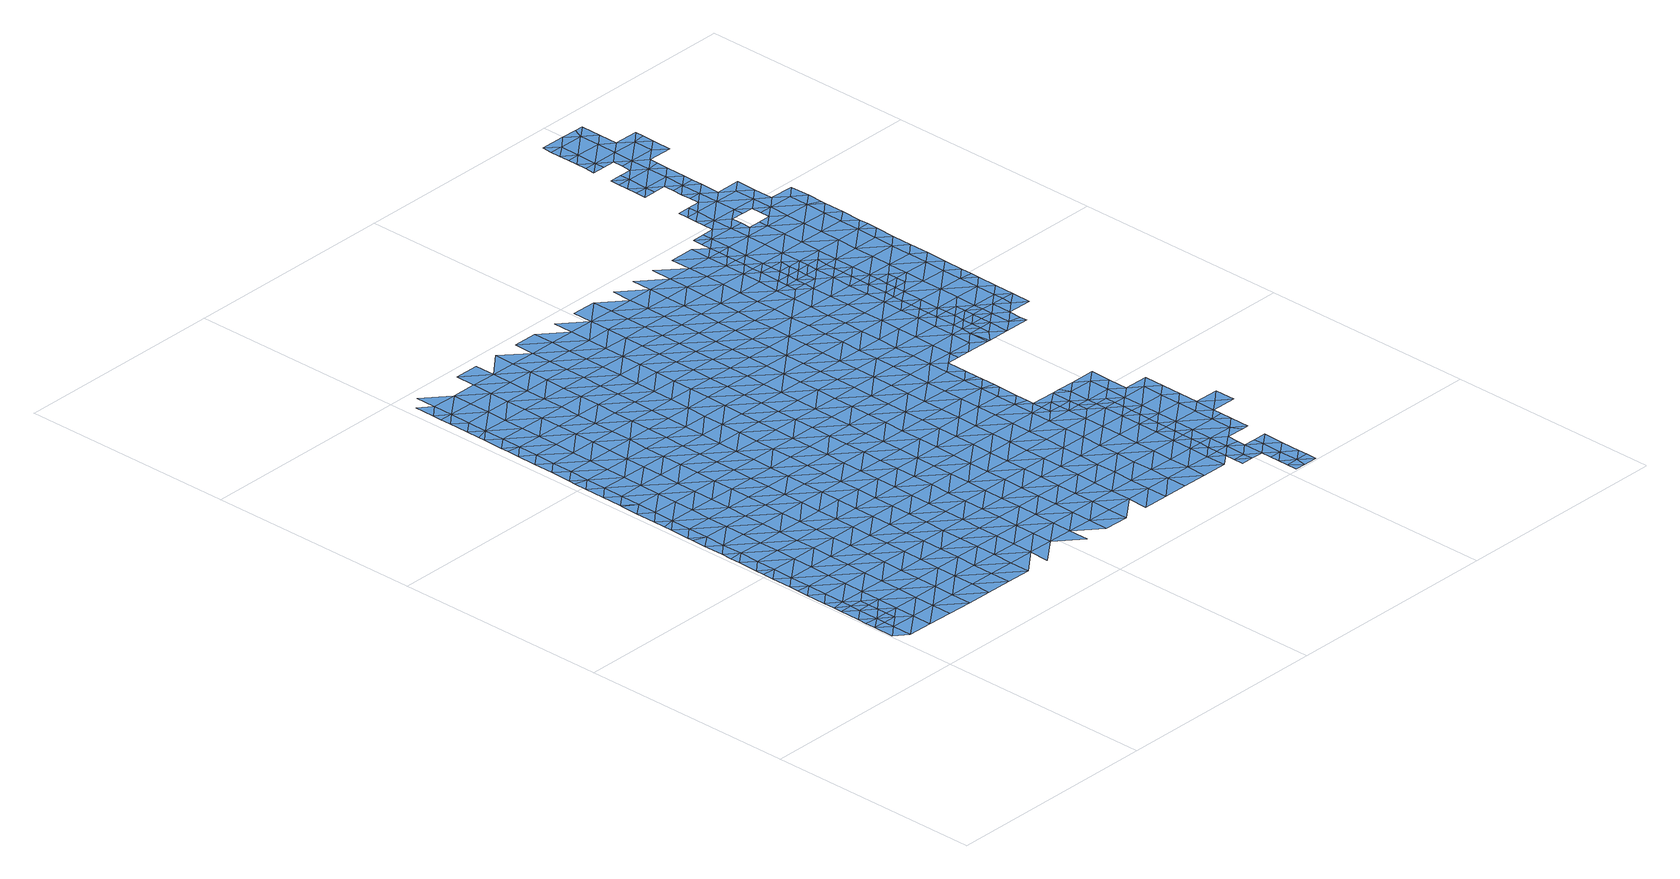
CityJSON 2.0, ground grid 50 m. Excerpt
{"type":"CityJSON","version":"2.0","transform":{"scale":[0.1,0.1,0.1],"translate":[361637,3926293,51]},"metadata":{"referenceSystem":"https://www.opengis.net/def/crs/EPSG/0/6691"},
"CityObjects":{
"waterbody1":{"type":"WaterBody","attributes":{"name":"9","class":"1140","function":"1","WaterBodyRiverFloodingRiskAttribute.description":"5","WaterBodyRiverFloodingRiskAttribute.rankOrg":"2","WaterBodyRiverFloodingRiskAttribute.adminType":"2","WaterBodyRiverFloodingRiskAttribute.scale":"L1"},"geometry":[{"type":"MultiSurface","lod":"1","boundaries":[[[0,1,2]],[[3,0,2]],[[4,1,0]],[[0,5,4]],[[6,5,0]],[[7,8,9]],[[0,3,6]],[[7,10,11]],[[7,9,10]],[[3,12,6]],[[13,14,11]],[[10,13,11]],[[9,15,10]],[[6,16,5]],[[14,17,18]],[[19,16,20]],[[19,5,16]],[[17,14,13]],[[21,18,17]],[[16,22,20]],[[10,23,13]],[[24,20,22]],[[25,21,17]],[[15,24,22]],[[26,21,25]],[[27,23,10]],[[10,15,27]],[[26,28,29]],[[6,12,30]],[[29,28,31]],[[28,26,25]],[[15,22,27]],[[30,12,32]],[[17,13,23]],[[17,33,25]],[[16,6,34]],[[31,35,36]],[[34,6,30]],[[22,16,34]],[[37,27,22]],[[31,28,35]],[[38,39,36]],[[33,17,23]],[[40,28,25]],[[35,38,36]],[[33,41,25]],[[42,39,38]],[[37,22,34]],[[28,40,35]],[[37,43,27]],[[44,42,38]],[[30,32,45]],[[46,42,44]],[[47,34,30]],[[25,41,40]],[[35,48,38]],[[23,27,49]],[[50,51,52]],[[47,37,34]],[[50,46,51]],[[33,23,49]],[[46,44,51]],[[53,30,45]],[[27,43,49]],[[38,54,44]],[[35,40,48]],[[48,54,38]],[[55,52,51]],[[47,30,53]],[[56,52,55]],[[41,33,57]],[[37,58,43]],[[59,60,56]],[[57,33,49]],[[61,40,41]],[[47,58,37]],[[57,62,41]],[[54,63,44]],[[44,64,51]],[[65,53,45]],[[59,56,55]],[[66,60,59]],[[63,64,44]],[[67,49,43]],[[64,55,51]],[[58,68,43]],[[66,69,70]],[[69,66,59]],[[67,57,49]],[[61,41,62]],[[48,40,61]],[[71,47,53]],[[65,72,53]],[[73,74,70]],[[55,75,59]],[[64,75,55]],[[67,43,68]],[[74,73,76]],[[77,62,57]],[[54,48,78]],[[70,69,73]],[[47,79,58]],[[54,80,63]],[[81,82,76]],[[67,77,57]],[[83,69,59]],[[48,61,78]],[[75,84,59]],[[71,53,72]],[[71,79,47]],[[58,79,68]],[[76,73,81]],[[85,61,62]],[[63,86,64]],[[87,73,69]],[[54,78,80]],[[88,85,62]],[[65,89,72]],[[90,82,91]],[[82,81,91]],[[68,92,67]],[[62,77,88]],[[59,84,83]],[[73,87,81]],[[63,80,86]],[[93,94,95]],[[94,90,91]],[[78,61,85]],[[93,90,94]],[[72,96,71]],[[75,64,97]],[[67,92,77]],[[89,96,72]],[[68,79,98]],[[69,83,87]],[[64,86,97]],[[87,99,81]],[[92,68,98]],[[80,78,100]],[[101,95,102]],[[84,75,103]],[[77,104,88]],[[95,94,102]],[[100,78,85]],[[96,105,71]],[[91,81,99]],[[106,86,80]],[[107,94,91]],[[75,97,103]],[[103,108,84]],[[84,109,83]],[[99,107,91]],[[110,101,102]],[[111,106,80]],[[79,112,98]],[[106,97,86]],[[113,101,110]],[[114,85,88]],[[111,80,100]],[[79,71,112]],[[115,102,94]],[[77,92,104]],[[113,116,117]],[[107,115,94]],[[118,114,88]],[[114,100,85]],[[71,105,112]],[[119,103,97]],[[118,88,104]],[[109,84,108]],[[87,83,109]],[[120,99,87]],[[113,110,116]],[[121,110,102]],[[122,123,117]],[[96,89,124]],[[125,126,98]],[[115,121,102]],[[123,122,127]],[[96,128,105]],[[129,111,100]],[[98,112,125]],[[117,116,122]],[[119,97,106]],[[92,98,126]],[[130,116,110]],[[87,109,120]],[[104,92,126]],[[127,131,132]],[[133,112,105]],[[134,135,103]],[[96,124,128]],[[129,100,114]],[[128,136,105]],[[137,106,111]],[[127,122,131]],[[138,109,108]],[[139,122,116]],[[103,119,134]],[[108,103,135]],[[99,120,140]],[[107,99,141]],[[133,125,112]],[[110,121,130]],[[118,104,142]],[[143,144,145]],[[146,137,111]],[[143,132,144]],[[142,104,126]],[[147,121,115]],[[132,131,144]],[[142,148,118]],[[111,129,146]],[[99,140,141]],[[139,116,130]],[[122,149,131]],[[115,107,147]],[[145,150,151]],[[105,136,133]],[[119,106,137]],[[152,126,125]],[[120,109,138]],[[114,153,129]],[[133,154,125]],[[145,144,150]],[[108,135,138]],[[114,118,153]],[[155,140,120]],[[156,144,131]],[[107,141,147]],[[157,158,151]],[[121,159,130]],[[153,118,148]],[[122,139,149]],[[149,156,131]],[[128,160,136]],[[134,119,161]],[[162,135,134]],[[128,124,160]],[[161,119,137]],[[163,159,121]],[[151,150,157]],[[164,120,138]],[[165,158,157]],[[153,166,129]],[[129,167,146]],[[168,141,140]],[[163,121,147]],[[169,150,144]],[[142,126,152]],[[130,170,139]],[[125,154,152]],[[171,138,135]],[[155,120,164]],[[136,172,133]],[[173,137,146]],[[174,165,175]],[[159,170,130]],[[165,157,175]],[[134,161,162]],[[139,170,149]],[[176,144,156]],[[177,172,136]],[[148,142,178]],[[177,136,160]],[[167,129,166]],[[133,172,154]],[[178,142,152]],[[179,153,148]],[[180,164,138]],[[147,141,168]],[[137,173,161]],[[171,135,162]],[[140,155,168]],[[157,150,169]],[[144,176,169]],[[168,181,147]],[[182,160,183]],[[184,155,164]],[[146,167,173]],[[148,178,185]],[[180,138,171]],[[186,176,156]],[[161,187,162]],[[188,189,175]],[[152,154,190]],[[163,147,191]],[[192,178,152]],[[179,148,185]],[[149,170,193]],[[166,153,179]],[[156,149,186]],[[194,177,160]],[[157,169,195]],[[196,187,161]],[[175,157,188]],[[197,167,166]],[[154,172,190]],[[196,161,173]],[[191,147,181]],[[190,192,152]],[[159,163,191]],[[162,187,171]],[[186,149,193]],[[155,198,168]],[[164,180,184]],[[182,194,160]],[[157,195,188]],[[199,185,178]],[[186,200,176]],[[197,173,167]],[[176,201,169]],[[202,180,171]],[[203,166,179]],[[177,204,172]],[[192,199,178]],[[170,159,205]],[[198,155,184]],[[187,202,171]],[[170,206,193]],[[194,204,177]],[[198,207,168]],[[159,191,205]],[[205,206,170]],[[197,166,203]],[[172,204,190]],[[208,196,173]],[[169,209,195]],[[210,179,185]],[[211,184,180]],[[181,168,207]],[[201,176,200]],[[201,209,169]],[[193,212,186]],[[207,213,181]],[[214,192,190]],[[215,210,185]],[[210,203,179]],[[216,187,196]],[[215,185,199]],[[208,173,197]],[[191,181,213]],[[211,180,202]],[[188,195,209]],[[211,217,184]],[[186,218,200]],[[213,219,191]],[[191,220,205]],[[193,206,212]],[[209,221,188]],[[222,199,192]],[[223,202,187]],[[224,225,182]],[[198,184,217]],[[182,226,194]],[[227,197,203]],[[228,207,198]],[[190,204,214]],[[216,196,208]],[[229,201,200]],[[216,223,187]],[[218,186,212]],[[230,227,203]],[[194,226,204]],[[227,208,197]],[[230,203,210]],[[231,213,207]],[[192,214,232]],[[206,205,220]],[[233,211,202]],[[191,219,220]],[[226,182,225]],[[198,217,228]],[[201,234,209]],[[222,192,232]],[[215,199,222]],[[200,218,229]],[[235,214,204]],[[236,233,202]],[[236,202,223]],[[222,237,215]],[[238,239,206]],[[215,240,210]],[[227,241,208]],[[208,242,216]],[[243,221,209]],[[238,206,220]],[[207,228,231]],[[212,206,239]],[[212,244,218]],[[201,229,234]],[[241,242,208]],[[234,243,209]],[[214,235,232]],[[242,223,216]],[[217,211,233]],[[204,226,245]],[[219,213,246]],[[247,220,219]],[[248,228,217]],[[218,244,229]],[[235,204,245]],[[213,231,246]],[[240,215,237]],[[230,210,240]],[[249,236,223]],[[250,251,225]],[[252,248,217]],[[232,253,222]],[[252,217,233]],[[244,212,239]],[[240,254,230]],[[230,255,227]],[[242,249,223]],[[256,221,257]],[[220,258,238]],[[251,259,225]],[[259,245,226]],[[260,234,229]],[[219,246,247]],[[257,221,243]],[[261,253,232]],[[247,258,220]],[[253,237,222]],[[261,232,235]],[[262,233,236]],[[226,225,259]],[[248,263,228]],[[249,262,236]],[[264,229,244]],[[231,228,263]],[[265,256,257]],[[255,230,254]],[[241,227,255]],[[234,266,243]],[[267,240,237]],[[268,252,233]],[[259,269,245]],[[263,270,231]],[[271,242,241]],[[239,238,272]],[[255,273,241]],[[262,268,233]],[[229,264,260]],[[246,231,270]],[[243,266,257]],[[238,258,272]],[[274,267,237]],[[250,275,251]],[[267,254,240]],[[276,248,252]],[[235,245,277]],[[242,271,249]],[[237,253,274]],[[244,239,278]],[[278,239,272]],[[268,276,252]],[[234,260,266]],[[261,235,277]],[[247,246,279]],[[245,269,277]],[[251,280,259]],[[281,255,254]],[[282,263,248]],[[241,273,271]],[[277,283,261]],[[258,247,279]],[[261,284,253]],[[285,262,249]],[[264,244,286]],[[246,270,279]],[[287,288,257]],[[284,274,253]],[[244,278,286]],[[289,281,254]],[[286,290,264]],[[259,280,269]],[[281,273,255]],[[257,266,287]],[[251,275,291]],[[289,254,267]],[[292,249,271]],[[272,258,293]],[[262,285,268]],[[294,278,272]],[[282,248,276]],[[260,264,290]],[[293,258,279]],[[282,295,263]],[[263,296,270]],[[251,291,280]],[[290,297,260]],[[298,277,269]],[[299,271,273]],[[261,283,284]],[[296,279,270]],[[249,292,285]],[[274,300,267]],[[266,260,297]],[[294,272,293]],[[268,301,276]],[[278,302,286]],[[298,283,277]],[[303,300,274]],[[304,291,275]],[[300,289,267]],[[305,292,271]],[[303,274,284]],[[269,280,306]],[[299,273,281]],[[296,263,295]],[[307,268,285]],[[287,266,308]],[[302,278,294]],[[286,309,290]],[[298,269,306]],[[287,310,288]],[[311,281,289]],[[266,297,308]],[[312,284,283]],[[313,285,292]],[[301,268,307]],[[282,276,301]],[[305,271,299]],[[314,315,279]],[[300,311,289]],[[316,294,293]],[[309,286,302]],[[280,291,304]],[[301,317,282]],[[290,318,297]],[[279,296,314]],[[293,279,315]],[[319,283,298]],[[287,308,310]],[[320,307,285]],[[295,282,317]],[[321,296,295]],[[313,292,305]],[[311,322,281]],[[281,323,299]],[[306,280,324]],[[297,325,308]],[[312,283,319]],[[303,284,312]],[[290,309,318]],[[322,323,281]],[[323,305,299]],[[326,301,307]],[[280,304,324]],[[306,327,298]],[[328,314,296]],[[320,285,313]],[[316,293,315]],[[312,329,303]],[[316,330,294]],[[303,331,300]],[[321,295,317]],[[332,310,308]],[[333,327,306]],[[302,294,330]],[[334,304,335]],[[302,336,309]],[[333,306,324]],[[297,318,325]],[[325,332,308]],[[298,327,319]],[[337,317,301]],[[338,315,314]],[[326,307,320]],[[300,339,311]],[[328,296,321]],[[323,340,305]],[[305,341,313]],[[328,338,314]],[[310,342,343]],[[331,303,329]],[[304,334,324]],[[340,341,305]],[[341,320,313]],[[344,321,317]],[[337,301,326]],[[336,302,330]],[[315,345,316]],[[318,346,325]],[[342,310,332]],[[338,345,315]],[[335,347,334]],[[339,300,331]],[[322,311,339]],[[318,309,346]],[[348,319,327]],[[312,349,329]],[[324,350,333]],[[312,319,349]],[[351,330,316]],[[344,317,337]],[[339,352,322]],[[322,353,323]],[[341,354,320]],[[320,355,326]],[[309,336,346]],[[356,350,324]],[[325,357,332]],[[358,343,342]],[[356,324,334]],[[319,348,349]],[[354,355,320]],[[359,331,329]],[[355,337,326]],[[328,321,360]],[[323,353,340]],[[349,361,329]],[[321,344,360]],[[357,325,346]],[[362,348,327]],[[332,363,342]],[[316,345,351]],[[351,364,330]],[[353,322,352]],[[357,363,332]],[[347,365,334]],[[327,333,362]],[[338,328,366]],[[336,330,364]],[[366,328,360]],[[353,367,340]],[[340,368,341]],[[355,369,337]],[[337,370,344]],[[342,371,358]],[[334,365,356]],[[333,350,362]],[[329,361,359]],[[369,370,337]],[[370,360,344]],[[345,338,372]],[[348,373,349]],[[341,368,354]],[[374,351,345]],[[339,331,375]],[[346,336,376]],[[372,338,366]],[[373,361,349]],[[347,377,365]],[[375,331,359]],[[336,364,376]],[[352,339,375]],[[378,350,356]],[[346,379,357]],[[380,348,362]],[[342,363,371]],[[365,381,356]],[[340,367,368]],[[354,382,355]],[[352,383,353]],[[384,366,360]],[[374,345,372]],[[368,382,354]],[[385,346,376]],[[370,386,360]],[[373,348,380]],[[374,387,351]],[[386,384,360]],[[350,388,362]],[[353,383,367]],[[384,372,366]],[[373,389,361]],[[364,351,387]],[[355,390,369]],[[352,375,391]],[[379,346,385]],[[382,390,355]],[[378,356,381]],[[378,388,350]],[[359,361,389]],[[377,392,365]],[[363,357,393]],[[362,388,380]],[[394,375,359]],[[352,391,383]],[[367,395,368]],[[396,374,372]],[[376,364,397]],[[369,398,370]],[[393,357,379]],[[383,395,367]],[[397,364,387]],[[390,398,369]],[[376,399,385]],[[365,400,381]],[[371,363,401]],[[402,373,380]],[[375,394,391]],[[388,403,380]],[[404,382,368]],[[359,389,405]],[[370,406,386]],[[396,372,384]],[[395,407,368]],[[408,371,401]],[[399,376,397]],[[398,406,370]],[[385,409,379]],[[363,393,401]],[[403,402,380]],[[400,365,392]],[[394,359,405]],[[410,378,381]],[[411,389,373]],[[412,384,386]],[[387,374,413]],[[394,414,391]],[[413,374,396]],[[387,415,397]],[[406,412,386]],[[410,388,378]],[[379,416,393]],[[413,415,387]],[[411,405,389]],[[417,381,400]],[[385,399,409]],[[404,368,407]],[[390,382,404]],[[383,391,418]],[[383,419,395]],[[390,420,398]],[[397,421,399]],[[410,381,417]],[[412,422,384]],[[384,423,396]],[[411,373,402]],[[392,424,400]],[[379,409,416]],[[418,419,383]],[[416,425,393]],[[391,414,418]],[[410,426,388]],[[422,423,384]],[[423,413,396]],[[405,427,394]],[[401,393,425]],[[390,404,428]],[[399,429,409]],[[403,388,426]],[[430,431,401]],[[397,415,421]],[[421,429,399]],[[432,417,400]],[[407,395,419]],[[433,402,403]],[[420,390,428]],[[406,398,420]],[[426,434,403]],[[405,411,435]],[[406,436,412]],[[437,416,409]],[[419,438,407]],[[413,439,415]],[[440,401,425]],[[423,439,413]],[[441,400,424]],[[427,405,435]],[[414,394,427]],[[442,410,417]],[[438,443,407]],[[444,411,402]],[[414,445,418]],[[446,422,412]],[[447,425,416]],[[404,407,443]],[[415,448,421]],[[406,420,436]],[[437,409,429]],[[436,446,412]],[[442,426,410]],[[401,440,430]],[[439,448,415]],[[444,435,411]],[[400,441,432]],[[403,434,433]],[[428,404,443]],[[445,414,427]],[[428,449,420]],[[445,450,418]],[[418,451,419]],[[452,427,435]],[[442,417,432]],[[447,416,437]],[[425,453,440]],[[441,424,454]],[[451,438,419]],[[402,433,444]],[[442,455,426]],[[423,422,456]],[[457,452,435]],[[426,458,434]],[[429,421,459]],[[456,422,446]],[[460,461,441]],[[462,439,423]],[[463,430,440]],[[428,443,449]],[[429,464,437]],[[453,425,447]],[[441,454,460]],[[465,466,427]],[[421,448,459]],[[465,427,452]],[[432,441,461]],[[467,468,420]],[[445,427,466]],[[418,450,451]],[[434,469,433]],[[435,444,457]],[[470,471,432]],[[439,462,448]],[[472,450,445]],[[420,449,467]],[[436,420,468]],[[458,426,455]],[[423,456,473]],[[432,461,470]],[[429,459,464]],[[474,445,466]],[[464,475,437]],[[442,432,471]],[[440,453,463]],[[443,438,476]],[[446,436,468]],[[472,445,474]],[[476,438,451]],[[433,477,444]],[[478,459,448]],[[479,455,442]],[[480,452,457]],[[447,437,475]],[[481,456,446]],[[423,473,462]],[[482,479,442]],[[443,483,449]],[[484,451,450]],[[482,442,471]],[[472,484,450]],[[469,434,458]],[[475,485,447]],[[486,483,443]],[[457,444,487]],[[488,464,459]],[[489,458,455]],[[490,480,457]],[[491,446,468]],[[453,447,485]],[[443,476,486]],[[492,489,455]],[[492,455,479]],[[493,490,457]],[[477,433,469]],[[448,462,478]],[[493,457,487]],[[494,451,484]],[[453,495,463]],[[467,449,483]],[[481,446,491]],[[487,444,477]],[[473,456,481]],[[476,451,496]],[[496,451,494]],[[467,497,468]],[[498,499,458]],[[458,499,469]],[[500,486,476]],[[498,458,489]],[[459,478,488]],[[501,500,476]],[[501,476,496]],[[453,485,502]],[[503,491,468]],[[462,473,504]],[[505,487,477]],[[497,467,483]],[[475,464,506]],[[499,507,469]],[[495,453,502]],[[508,463,495]],[[506,464,488]],[[507,509,469]],[[469,509,477]],[[510,483,486]],[[473,481,504]],[[510,486,500]],[[511,505,477]],[[503,468,497]],[[485,475,512]],[[509,511,477]],[[513,481,491]],[[462,504,514]],[[478,462,515]],[[475,506,512]],[[511,516,505]],[[510,517,483]],[[515,462,514]],[[488,478,515]],[[518,491,503]],[[519,495,502]],[[483,520,497]],[[485,512,521]],[[502,485,519]],[[513,491,518]],[[504,481,513]],[[506,488,522]],[[497,520,503]],[[519,485,521]],[[523,517,510]],[[506,524,512]],[[488,515,522]],[[522,524,506]],[[520,483,517]],[[514,504,525]],[[525,504,513]],[[526,495,527]],[[520,528,503]],[[503,529,518]],[[530,521,512]],[[531,517,523]],[[495,519,527]],[[528,529,503]],[[515,514,532]],[[532,514,525]],[[533,522,515]],[[534,512,524]],[[518,535,513]],[[521,530,519]],[[529,535,518]],[[535,525,513]],[[536,515,532]],[[537,517,531]],[[512,534,530]],[[519,538,527]],[[530,538,519]],[[539,532,525]],[[533,515,536]],[[524,522,533]],[[520,540,528]],[[541,534,524]],[[520,517,540]],[[535,539,525]],[[538,542,527]],[[540,517,537]],[[543,536,532]],[[544,527,542]],[[531,545,537]],[[540,546,528]],[[528,547,529]],[[539,543,532]],[[524,533,541]],[[541,548,534]],[[534,549,530]],[[529,547,535]],[[549,538,530]],[[543,550,536]],[[536,551,533]],[[552,537,545]],[[550,551,536]],[[540,537,552]],[[528,546,547]],[[541,533,553]],[[554,552,545]],[[534,548,549]],[[547,555,535]],[[535,556,539]],[[557,558,540]],[[557,540,552]],[[559,560,541]],[[541,560,548]],[[559,541,553]],[[546,540,558]],[[542,538,561]],[[539,556,543]],[[561,538,549]],[[553,533,551]],[[542,562,563]],[[552,554,564]],[[565,564,554]],[[560,566,548]],[[547,546,567]],[[535,555,556]],[[546,558,567]],[[543,568,550]],[[569,552,564]],[[549,548,566]],[[562,542,561]],[[556,568,543]],[[570,553,551]],[[571,572,547]],[[547,572,555]],[[573,561,549]],[[547,567,571]],[[574,573,549]],[[549,566,574]],[[564,575,569]],[[576,563,562]],[[568,577,550]],[[567,558,578]],[[579,580,555]],[[573,581,561]],[[555,580,556]],[[582,562,561]],[[558,583,578]],[[566,560,584]],[[555,572,579]],[[581,582,561]],[[560,585,584]],[[564,565,575]],[[570,551,586]],[[587,567,578]],[[588,586,551]],[[551,550,588]],[[589,566,584]],[[590,591,556]],[[592,575,565]],[[583,593,578]],[[556,580,590]],[[594,595,562]],[[562,595,576]],[[594,562,582]],[[568,556,591]],[[585,596,584]],[[550,577,588]],[[597,587,578]],[[598,589,584]],[[599,592,565]],[[593,583,600]],[[593,597,578]],[[568,601,577]],[[596,585,602]],[[596,598,584]],[[592,603,575]],[[604,605,586]],[[588,604,586]],[[606,603,600]],[[568,591,601]],[[606,575,603]],[[605,607,602]],[[608,609,577]],[[577,601,608]],[[588,577,609]],[[610,600,603]],[[591,611,601]],[[607,605,604]],[[592,612,603]],[[613,592,599]],[[614,615,588]],[[588,615,604]],[[591,616,611]],[[614,588,609]],[[592,613,612]],[[603,617,610]],[[618,601,611]],[[619,607,604]],[[620,619,604]],[[620,604,615]],[[616,621,611]],[[603,612,617]],[[622,618,611]],[[621,616,623]],[[621,622,611]],[[624,617,612]],[[612,625,624]],[[626,617,624]],[[627,626,624]],[[627,624,625]]]}]},
"waterbody2":{"type":"WaterBody","attributes":{"name":"9","class":"1140","function":"1","WaterBodyRiverFloodingRiskAttribute.description":"5","WaterBodyRiverFloodingRiskAttribute.rankOrg":"3","WaterBodyRiverFloodingRiskAttribute.adminType":"2","WaterBodyRiverFloodingRiskAttribute.scale":"L1"},"geometry":[{"type":"MultiSurface","lod":"1","boundaries":[[[20,628,629]],[[24,628,20]],[[24,9,628]],[[9,24,15]],[[630,631,629]],[[1,629,631]],[[4,629,1]],[[4,5,629]],[[5,19,629]],[[8,630,628]],[[9,8,628]],[[630,629,628]],[[19,20,629]]]}]},
"waterbody3":{"type":"WaterBody","attributes":{"name":"9","class":"1140","function":"1","WaterBodyRiverFloodingRiskAttribute.description":"5","WaterBodyRiverFloodingRiskAttribute.rankOrg":"1","WaterBodyRiverFloodingRiskAttribute.adminType":"2","WaterBodyRiverFloodingRiskAttribute.scale":"L1"},"geometry":[{"type":"MultiSurface","lod":"1","boundaries":[[[632,633,509]],[[507,632,509]],[[493,505,634]],[[635,636,637]],[[638,635,637]],[[639,635,638]],[[640,637,636]],[[637,641,638]],[[642,479,482]],[[643,642,644]],[[642,645,646]],[[454,647,648]],[[470,461,644]],[[471,470,644]],[[460,454,649]],[[454,648,649]],[[650,651,648]],[[652,650,653]],[[492,479,646]],[[654,652,655]],[[645,656,657]],[[646,479,642]],[[658,489,646]],[[659,658,646]],[[646,660,659]],[[661,645,657]],[[659,660,662]],[[662,663,659]],[[659,663,664]],[[665,664,663]],[[666,667,668]],[[661,666,668]],[[662,661,668]],[[667,662,668]],[[662,660,661]],[[661,660,645]],[[646,645,660]],[[466,669,670]],[[643,645,642]],[[645,643,656]],[[651,649,648]],[[671,649,651]],[[671,672,649]],[[672,644,649]],[[643,644,672]],[[652,654,650]],[[654,651,650]],[[651,654,673]],[[673,654,674]],[[655,674,654]],[[675,637,640]],[[652,637,675]],[[637,652,641]],[[653,641,652]],[[676,650,648]],[[647,677,676]],[[647,676,648]],[[493,487,505]],[[505,516,634]],[[633,516,511]],[[511,509,633]],[[461,649,644]],[[461,460,649]],[[480,490,669]],[[669,452,480]],[[465,452,669]],[[655,652,675]],[[642,471,644]],[[482,471,642]],[[658,632,499]],[[664,632,658]],[[632,664,678]],[[665,678,664]],[[665,679,678]],[[680,681,633]],[[682,681,680]],[[683,681,682]],[[681,683,634]],[[684,634,683]],[[684,490,634]],[[684,670,490]],[[685,670,684]],[[498,489,658]],[[507,499,632]],[[664,658,659]],[[633,632,678]],[[679,680,678]],[[680,633,678]],[[633,681,516]],[[682,686,683]],[[516,681,634]],[[684,683,687]],[[634,490,493]],[[670,669,490]],[[686,687,683]],[[685,684,687]],[[498,658,499]],[[646,489,492]],[[466,465,669]],[[656,643,688]],[[689,688,643]],[[672,689,643]]]}]},
"waterbody4":{"type":"WaterBody","attributes":{"name":"9","class":"1140","function":"1","WaterBodyRiverFloodingRiskAttribute.description":"5","WaterBodyRiverFloodingRiskAttribute.rankOrg":"1","WaterBodyRiverFloodingRiskAttribute.adminType":"2","WaterBodyRiverFloodingRiskAttribute.scale":"L1"},"geometry":[{"type":"MultiSurface","lod":"1","boundaries":[[[557,569,690]],[[558,557,583]],[[575,606,690]],[[606,600,690]],[[569,575,690]],[[557,552,569]],[[583,690,600]],[[583,557,690]]]}]},
"waterbody5":{"type":"WaterBody","attributes":{"name":"9","class":"1140","function":"1","WaterBodyRiverFloodingRiskAttribute.description":"5","WaterBodyRiverFloodingRiskAttribute.rankOrg":"1","WaterBodyRiverFloodingRiskAttribute.adminType":"2","WaterBodyRiverFloodingRiskAttribute.scale":"L1"},"geometry":[{"type":"MultiSurface","lod":"1","boundaries":[[[691,586,605]],[[570,586,691]],[[559,570,691]],[[585,559,691]],[[559,553,570]],[[602,585,691]],[[559,585,560]],[[605,602,691]]]}]},
"waterbody6":{"type":"WaterBody","attributes":{"name":"9","class":"1140","function":"1","WaterBodyRiverFloodingRiskAttribute.description":"5","WaterBodyRiverFloodingRiskAttribute.rankOrg":"1","WaterBodyRiverFloodingRiskAttribute.adminType":"2","WaterBodyRiverFloodingRiskAttribute.scale":"L1"},"geometry":[{"type":"MultiSurface","lod":"1","boundaries":[[[692,693,694]],[[695,696,697]],[[698,699,700]],[[698,701,699]],[[701,702,699]],[[702,701,703]],[[701,704,703]],[[696,705,706]],[[696,707,705]],[[708,707,696]],[[699,707,708]],[[708,709,699]],[[623,709,708]],[[623,616,709]],[[621,623,695]],[[622,621,695]],[[618,622,710]],[[697,710,622]],[[697,711,710]],[[711,697,692]],[[697,693,692]],[[696,693,697]],[[579,712,580]],[[608,601,710]],[[609,608,710]],[[713,609,710]],[[614,609,713]],[[614,713,615]],[[714,715,716]],[[714,716,711]],[[713,711,716]],[[716,615,713]],[[620,615,716]],[[598,596,717]],[[566,589,718]],[[719,598,717]],[[718,720,573]],[[721,582,720]],[[722,723,724]],[[594,721,595]],[[723,725,726]],[[727,728,729]],[[727,730,731]],[[732,733,734]],[[735,733,736]],[[735,737,738]],[[739,740,737]],[[741,740,742]],[[743,744,722]],[[741,745,746]],[[743,722,747]],[[748,749,750]],[[751,752,753]],[[750,754,755]],[[755,756,750]],[[757,737,740]],[[738,737,757]],[[733,735,734]],[[758,735,738]],[[759,735,758]],[[735,759,734]],[[759,760,734]],[[761,734,760]],[[762,763,764]],[[761,765,766]],[[767,768,769]],[[770,771,772]],[[773,774,775]],[[574,566,718]],[[718,573,574]],[[720,582,581]],[[581,573,720]],[[594,582,721]],[[765,776,766]],[[734,761,732]],[[732,761,766]],[[766,777,732]],[[778,779,774]],[[775,774,779]],[[780,777,766]],[[781,780,766]],[[776,781,766]],[[782,783,784]],[[785,786,783]],[[787,786,771]],[[767,787,768]],[[762,767,763]],[[762,764,788]],[[789,790,791]],[[754,750,749]],[[792,793,749]],[[793,792,794]],[[748,792,749]],[[748,795,796]],[[751,797,798]],[[795,799,796]],[[724,752,799]],[[800,719,752]],[[717,801,719]],[[801,716,715]],[[753,802,751]],[[802,797,751]],[[803,804,797]],[[805,806,807]],[[806,808,807]],[[808,806,809]],[[715,714,806]],[[810,811,809]],[[811,692,694]],[[714,711,692]],[[710,711,713]],[[601,618,710]],[[697,622,695]],[[616,590,709]],[[695,623,708]],[[699,709,712]],[[708,696,695]],[[707,812,705]],[[707,702,812]],[[702,813,812]],[[693,696,706]],[[813,702,703]],[[699,702,707]],[[699,712,700]],[[698,597,814]],[[567,587,700]],[[814,597,593]],[[600,610,593]],[[593,610,814]],[[814,701,698]],[[626,815,617]],[[744,742,722]],[[778,783,782]],[[774,783,778]],[[783,774,785]],[[626,627,815]],[[785,774,773]],[[773,816,785]],[[771,786,785]],[[772,771,785]],[[816,772,785]],[[770,817,771]],[[818,771,817]],[[768,787,771]],[[818,768,771]],[[769,765,767]],[[761,767,765]],[[763,767,761]],[[761,819,763]],[[819,761,760]],[[756,755,820]],[[756,820,757]],[[756,757,740]],[[756,740,750]],[[741,750,740]],[[746,750,741]],[[750,746,748]],[[821,748,746]],[[821,795,748]],[[799,795,822]],[[704,815,627]],[[701,815,704]],[[724,747,722]],[[724,799,747]],[[822,747,799]],[[744,745,741]],[[741,742,744]],[[823,732,777]],[[742,824,722]],[[825,725,723]],[[824,723,722]],[[723,824,825]],[[826,824,742]],[[826,742,728]],[[729,728,742]],[[814,815,701]],[[617,815,814]],[[610,617,814]],[[729,742,740]],[[729,740,739]],[[730,727,729]],[[739,730,729]],[[827,739,737]],[[827,737,828]],[[735,828,737]],[[736,828,735]],[[829,733,732]],[[732,830,829]],[[823,830,732]],[[726,595,723]],[[721,723,595]],[[723,721,724]],[[724,721,720]],[[724,800,752]],[[720,800,724]],[[800,720,719]],[[719,720,718]],[[719,718,598]],[[589,598,718]],[[596,602,717]],[[717,602,607]],[[607,619,717]],[[619,801,717]],[[716,801,619]],[[716,619,620]],[[591,590,616]],[[580,712,709]],[[590,580,709]],[[587,597,700]],[[698,700,597]],[[579,572,712]],[[572,700,712]],[[571,700,572]],[[571,567,700]],[[831,784,783]],[[831,783,786]],[[831,786,790]],[[790,786,787]],[[791,790,787]],[[791,787,767]],[[762,791,767]],[[791,762,788]],[[832,791,788]],[[791,832,789]],[[798,797,804]],[[833,798,804]],[[794,798,833]],[[792,798,794]],[[748,798,792]],[[798,748,796]],[[798,796,751]],[[751,796,799]],[[751,799,752]],[[753,752,719]],[[801,753,719]],[[753,801,715]],[[753,715,802]],[[715,806,802]],[[805,802,806]],[[802,805,797]],[[797,805,803]],[[807,803,805]],[[806,810,809]],[[714,810,806]],[[714,692,810]],[[810,692,811]],[[706,694,693]]]}]}
},
"vertices":[
[34,182,3],[6,206,3],[5,159,3],[33,136,3],[34,205,3],[63,205,3],[91,181,3],[8,317,3],[8,298,3],[36,298,3],[36,321,3],[8,344,3],[90,135,3],[37,367,3],[9,390,3],[64,297,3],[92,227,3],[38,413,3],[9,414,3],[63,228,3],[64,251,3],[10,437,3],[92,274,3],[94,366,3],[64,274,3],[38,459,3],[10,483,3],[93,320,3],[39,506,3],[11,509,3],[148,180,3],[11,529,3],[147,134,3],[94,412,3],[148,226,3],[40,552,3],[12,575,3],[149,273,3],[41,598,3],[12,596,3],[96,505,3],[95,458,3],[13,621,3],[150,319,3],[41,644,3],[204,133,3],[13,668,3],[205,226,3],[97,551,3],[150,365,3],[14,701,3],[42,690,3],[14,714,3],[204,179,3],[97,597,3],[43,737,3],[15,760,3],[151,411,3],[206,272,3],[43,783,3],[15,778,3],[153,504,3],[152,458,3],[98,643,3],[99,689,3],[260,132,3],[15,806,3],[207,364,3],[206,318,3],[44,829,3],[16,853,3],[262,225,3],[261,178,3],[45,875,3],[17,895,3],[99,736,3],[17,899,3],[208,410,3],[153,550,3],[262,271,3],[154,596,3],[46,921,3],[18,945,3],[101,828,3],[100,782,3],[209,503,3],[155,642,3],[102,874,3],[209,457,3],[317,131,3],[18,991,3],[46,968,3],[264,363,3],[19,1022,3],[47,1014,3],[19,1037,4],[318,178,3],[155,689,3],[263,317,3],[102,921,3],[210,549,3],[20,1084,4],[48,1060,4],[156,735,3],[265,410,3],[318,224,3],[211,642,3],[103,967,3],[157,781,3],[158,827,3],[48,1106,4],[211,595,3],[319,270,3],[20,1130,4],[266,502,3],[104,1013,3],[49,1153,4],[21,1176,4],[265,456,3],[212,688,3],[158,873,3],[104,1059,4],[50,1199,4],[22,1203,4],[374,131,3],[320,316,3],[321,362,3],[22,1222,4],[374,177,3],[267,548,3],[105,1105,4],[51,1245,4],[23,1269,4],[376,269,3],[213,734,3],[214,780,3],[375,223,3],[268,641,3],[214,826,3],[106,1152,4],[159,920,3],[160,966,3],[321,409,3],[23,1284,4],[51,1291,4],[23,1315,4],[267,594,3],[160,1012,3],[322,455,3],[107,1198,4],[52,1337,4],[24,1361,4],[377,362,3],[323,501,3],[376,315,3],[216,919,3],[107,1244,4],[53,1384,4],[24,1385,4],[162,1105,4],[431,176,3],[269,687,3],[270,733,3],[161,1058,4],[215,873,3],[25,1407,4],[323,547,3],[324,594,3],[216,965,3],[109,1337,4],[163,1151,4],[270,779,3],[432,268,3],[325,640,3],[25,1453,4],[53,1430,4],[108,1290,4],[432,222,3],[378,408,3],[379,500,3],[271,826,3],[217,1011,3],[488,175,3],[430,130,3],[272,872,3],[379,454,3],[164,1243,4],[326,732,3],[110,1429,4],[54,1476,4],[433,315,3],[218,1057,4],[434,361,3],[163,1197,4],[488,221,3],[109,1383,4],[325,686,3],[381,593,3],[272,918,3],[435,407,3],[165,1289,4],[165,1336,4],[327,778,3],[380,546,3],[489,267,3],[219,1104,4],[219,1150,4],[273,964,3],[381,639,3],[166,1382,4],[436,499,3],[328,825,3],[220,1196,4],[274,1010,3],[490,314,3],[435,453,3],[382,685,3],[328,871,3],[221,1242,4],[275,1057,4],[275,1103,4],[167,1428,4],[491,406,3],[383,731,3],[544,128,3],[544,174,3],[545,220,3],[437,592,3],[329,917,3],[221,1289,4],[437,546,3],[330,963,3],[491,360,3],[384,824,3],[222,1335,4],[547,313,3],[384,778,3],[492,452,3],[276,1149,4],[277,1195,4],[493,498,3],[438,638,3],[439,684,3],[223,1381,4],[277,1241,4],[546,267,3],[331,1009,3],[331,1056,4],[386,916,3],[440,730,3],[600,127,3],[601,173,3],[385,870,3],[548,405,3],[493,545,3],[494,591,3],[168,1474,4],[224,1427,4],[332,1102,4],[602,219,3],[279,1334,4],[547,359,3],[440,777,3],[387,962,3],[278,1288,4],[224,1473,4],[280,1380,4],[549,498,3],[441,823,3],[603,266,3],[387,1009,3],[496,683,3],[333,1148,4],[495,637,3],[549,451,3],[657,126,3],[442,869,3],[603,312,3],[333,1194,4],[388,1055,4],[659,219,3],[551,590,3],[442,915,3],[604,358,3],[605,404,3],[497,776,3],[334,1241,4],[280,1426,4],[281,1473,4],[550,544,3],[335,1287,4],[658,172,3],[496,730,3],[389,1101,4],[389,1147,4],[443,962,3],[444,1008,3],[336,1333,4],[660,311,3],[552,636,3],[606,497,3],[498,868,3],[390,1193,4],[605,451,3],[715,171,3],[552,682,3],[659,265,3],[498,822,3],[336,1379,4],[391,1240,4],[337,1425,4],[607,543,3],[661,403,3],[553,729,3],[445,1054,4],[445,1100,4],[446,1146,4],[499,914,3],[391,1286,4],[661,357,3],[554,775,3],[500,961,3],[608,589,3],[608,635,3],[715,218,3],[392,1332,4],[554,821,3],[717,310,3],[501,1007,3],[662,450,3],[447,1193,4],[663,496,3],[393,1378,4],[716,264,3],[771,171,3],[714,125,3],[447,1239,4],[555,867,3],[501,1053,4],[664,542,3],[609,682,3],[610,728,3],[394,1425,4],[338,1472,4],[556,914,3],[502,1099,4],[448,1285,4],[771,124,3],[717,356,3],[718,403,3],[773,263,3],[503,1146,4],[664,588,3],[665,635,3],[610,774,3],[611,820,3],[772,217,3],[449,1331,4],[394,1471,4],[720,495,3],[557,960,3],[719,449,3],[773,309,3],[450,1377,4],[503,1192,4],[828,170,3],[557,1006,3],[666,681,3],[666,727,3],[612,866,3],[613,913,3],[450,1424,4],[558,1052,4],[775,402,3],[559,1098,4],[720,541,3],[504,1238,4],[827,124,3],[829,262,3],[506,1330,4],[774,355,3],[829,216,3],[667,773,3],[722,634,3],[614,1005,3],[505,1284,4],[613,959,3],[559,1145,4],[830,308,3],[776,448,3],[668,819,3],[721,587,3],[884,123,3],[506,1377,4],[777,540,3],[722,680,3],[615,1051,3],[560,1191,4],[669,866,3],[561,1237,4],[885,169,3],[507,1423,4],[832,401,3],[831,355,3],[724,772,3],[776,494,3],[669,912,3],[723,726,3],[451,1470,4],[562,1283,4],[886,261,3],[832,447,3],[670,958,3],[615,1098,3],[778,587,3],[616,1144,3],[562,1330,4],[885,215,3],[778,633,3],[779,679,3],[725,865,3],[617,1190,3],[671,1004,3],[671,1050,3],[941,122,3],[563,1376,4],[887,308,3],[834,539,3],[725,818,3],[618,1236,3],[564,1468,4],[508,1469,4],[942,214,3],[888,400,3],[888,354,3],[833,493,3],[726,911,3],[618,1282,4],[780,725,3],[672,1097,3],[564,1422,4],[941,168,3],[943,260,3],[781,771,3],[889,446,3],[834,586,3],[727,957,3],[619,1329,4],[673,1143,3],[781,818,3],[835,632,3],[836,678,3],[862,516,3],[620,1375,4],[969,144,3],[944,307,3],[727,1003,3],[890,492,3],[944,353,3],[674,1189,3],[970,168,3],[970,191,3],[729,1096,3],[620,1421,4],[674,1235,3],[862,539,3],[862,562,3],[782,864,3],[783,910,3],[945,399,3],[971,214,3],[971,237,3],[863,608,3],[728,1050,3],[863,579,3],[675,1282,4],[837,724,3],[946,445,3],[730,1142,3],[972,283,3],[890,515,3],[784,1002,3],[971,260,3],[838,817,3],[864,655,3],[676,1328,4],[837,771,3],[918,469,3],[730,1188,3],[972,329,3],[918,515,3],[783,956,3],[972,306,3],[918,492,3],[864,669,3],[677,1420,4],[865,701,3],[839,863,3],[973,352,3],[973,376,3],[865,747,3],[865,716,3],[676,1374,4],[839,909,3],[785,1049,3],[946,468,3],[731,1234,3],[973,399,3],[621,1467,4],[974,422,3],[866,793,3],[974,445,3],[732,1281,4],[841,1002,3],[786,1095,3],[786,1141,3],[974,468,3],[895,816,3],[840,955,3],[733,1373,4],[895,862,3],[732,1327,4],[787,1187,3],[895,793,3],[788,1234,3],[842,1048,3],[678,1466,4],[734,1419,4],[896,908,3],[897,955,3],[789,1326,4],[923,792,3],[842,1094,3],[844,1186,3],[788,1280,4],[898,1001,3],[843,1140,3],[951,815,3],[790,1372,4],[898,1047,3],[952,861,3],[844,1233,3],[791,1418,4],[899,1093,3],[735,1466,4],[979,791,3],[953,907,3],[954,954,3],[845,1279,4],[846,1325,4],[900,1139,3],[900,1186,3],[980,838,3],[872,1209,3],[985,791,3],[954,1000,3],[955,1046,3],[981,861,3],[981,884,3],[873,1232,3],[873,1255,4],[847,1371,4],[847,1418,4],[791,1465,4],[1008,814,3],[1036,791,3],[874,1302,4],[982,930,3],[956,1092,3],[1009,837,3],[901,1209,3],[982,953,3],[982,976,3],[875,1348,4],[874,1325,4],[1037,837,3],[848,1464,4],[956,1139,3],[1010,907,3],[983,999,3],[983,1023,3],[875,1371,4],[875,1394,4],[1009,883,3],[902,1278,4],[902,1255,4],[929,1208,3],[1010,930,3],[957,1185,3],[902,1301,4],[983,1046,3],[984,1069,3],[1065,813,3],[1038,906,3],[876,1417,4],[876,1440,4],[930,1278,4],[1038,929,3],[931,1301,4],[1093,790,3],[1038,883,3],[984,1115,3],[930,1254,4],[1066,859,3],[958,1231,3],[930,1231,3],[1037,860,3],[958,1254,4],[985,1138,3],[985,1161,3],[1066,883,3],[1012,1091,3],[1094,836,3],[1093,807,3],[986,1184,3],[986,1207,3],[1012,1068,3],[1094,882,3],[1013,1115,3],[987,1254,4],[986,1230,3],[1041,1091,3],[1041,1114,3],[1040,1068,3],[1122,859,3],[1150,835,3],[1123,882,3],[1151,881,3],
[36,274,3],[35,228,3],[7,252,3],[6,231,3],
[1002,398,3],[1002,444,3],[946,491,3],[1049,5,3],[1081,4,3],[1053,28,3],[1024,28,3],[1024,5,3],[1081,29,3],[1025,51,3],[1000,260,3],[1056,212,3],[999,213,3],[1056,259,3],[1000,306,3],[969,121,3],[997,121,3],[998,167,3],[1025,97,3],[1026,144,3],[1053,74,3],[1025,74,3],[1054,120,3],[1082,96,3],[1084,235,3],[1085,261,3],[1001,352,3],[1058,351,3],[1057,305,3],[1085,281,3],[1086,328,3],[1086,374,3],[1058,397,3],[1087,420,3],[1142,280,3],[1142,327,3],[1114,304,3],[890,539,3],[919,561,3],[1026,163,3],[1027,190,3],[1052,143,3],[1083,143,3],[1081,50,3],[997,98,3],[969,98,3],[1059,444,3],[1088,466,3],[1031,467,3],[1003,491,3],[1032,513,3],[1004,537,3],[947,538,3],[938,561,3],[1033,560,3],[976,560,3],[1084,189,3],[1069,189,3],
[1009,860,3],
[901,1232,3],
[1127,1182,3],[1127,1136,3],[1155,1159,3],[1069,1091,3],[1126,1090,3],[1070,1137,3],[1067,952,3],[1068,998,3],[1010,953,3],[1124,951,3],[1124,997,3],[1152,974,3],[1152,927,3],[1154,1066,3],[1155,1112,3],[1125,1043,3],[1068,1044,3],[1012,1045,3],[1013,1138,3],[1071,1183,3],[1011,999,3],[1014,1184,3],[1071,1229,3],[1072,1275,4],[1015,1230,3],[959,1277,4],[903,1324,4],[959,1323,4],[903,1370,4],[904,1417,4],[961,1462,4],[905,1463,4],[961,1416,4],[877,1486,4],[876,1463,4],[935,1555,4],[934,1532,4],[963,1554,4],[963,1578,4],[935,1578,4],[965,1693,4],[993,1670,4],[1022,1692,4],[1021,1646,4],[993,1646,4],[1020,1600,4],[1049,1622,4],[992,1577,4],[1020,1554,4],[1019,1507,4],[962,1508,4],[990,1462,4],[990,1485,4],[1019,1484,4],[1047,1484,4],[989,1438,4],[1075,1460,4],[1104,1483,4],[1076,1506,4],[1073,1368,4],[1017,1369,4],[1016,1323,4],[1104,1485,4],[1104,1529,4],[1076,1553,4],[1048,1576,4],[1049,1647,4],[1050,1669,4],[1050,1715,4],[1022,1738,4],[1080,1784,4],[1051,1761,4],[1108,1760,4],[994,1762,4],[966,1739,4],[1023,1785,4],[995,1808,4],[995,1785,4],[939,1832,4],[967,1832,4],[939,1855,4],[940,1902,4],[969,1924,4],[940,1925,4],[966,1762,4],[937,1717,4],[997,1947,4],[941,1948,4],[937,1740,4],[938,1763,4],[1035,1946,4],[1025,1923,4],[1054,1946,4],[968,1878,4],[1025,1877,4],[1024,1831,4],[1109,1806,4],[1109,1853,4],[1053,1854,4],[1081,1830,4],[1132,1459,4],[1160,1482,4],[1160,1436,4],[1046,1438,4],[1074,1414,4],[1130,1367,4],[1131,1413,4],[1017,1415,4],[960,1370,4],[1015,1276,4],[1073,1322,4],[1158,1343,4],[1159,1390,4],[1129,1321,4],[1129,1275,4],[1157,1297,4],[1157,1275,4],[1157,1251,4],[1128,1228,3],[1156,1205,3],[1153,1020,3],[1153,994,3],[1066,906,3],[1123,905,3],[940,1878,4],[938,1809,4],[967,1809,4],[1051,1742,4],[1105,1575,4],[1047,1461,4],[1018,1438,4],[937,1694,4],[933,1486,4],[905,1486,4],[934,1509,4],[992,1600,4],[992,1623,4],[965,1670,4],[936,1670,4],[1053,1900,4],[1109,1833,4],[1159,1401,4]
]}
